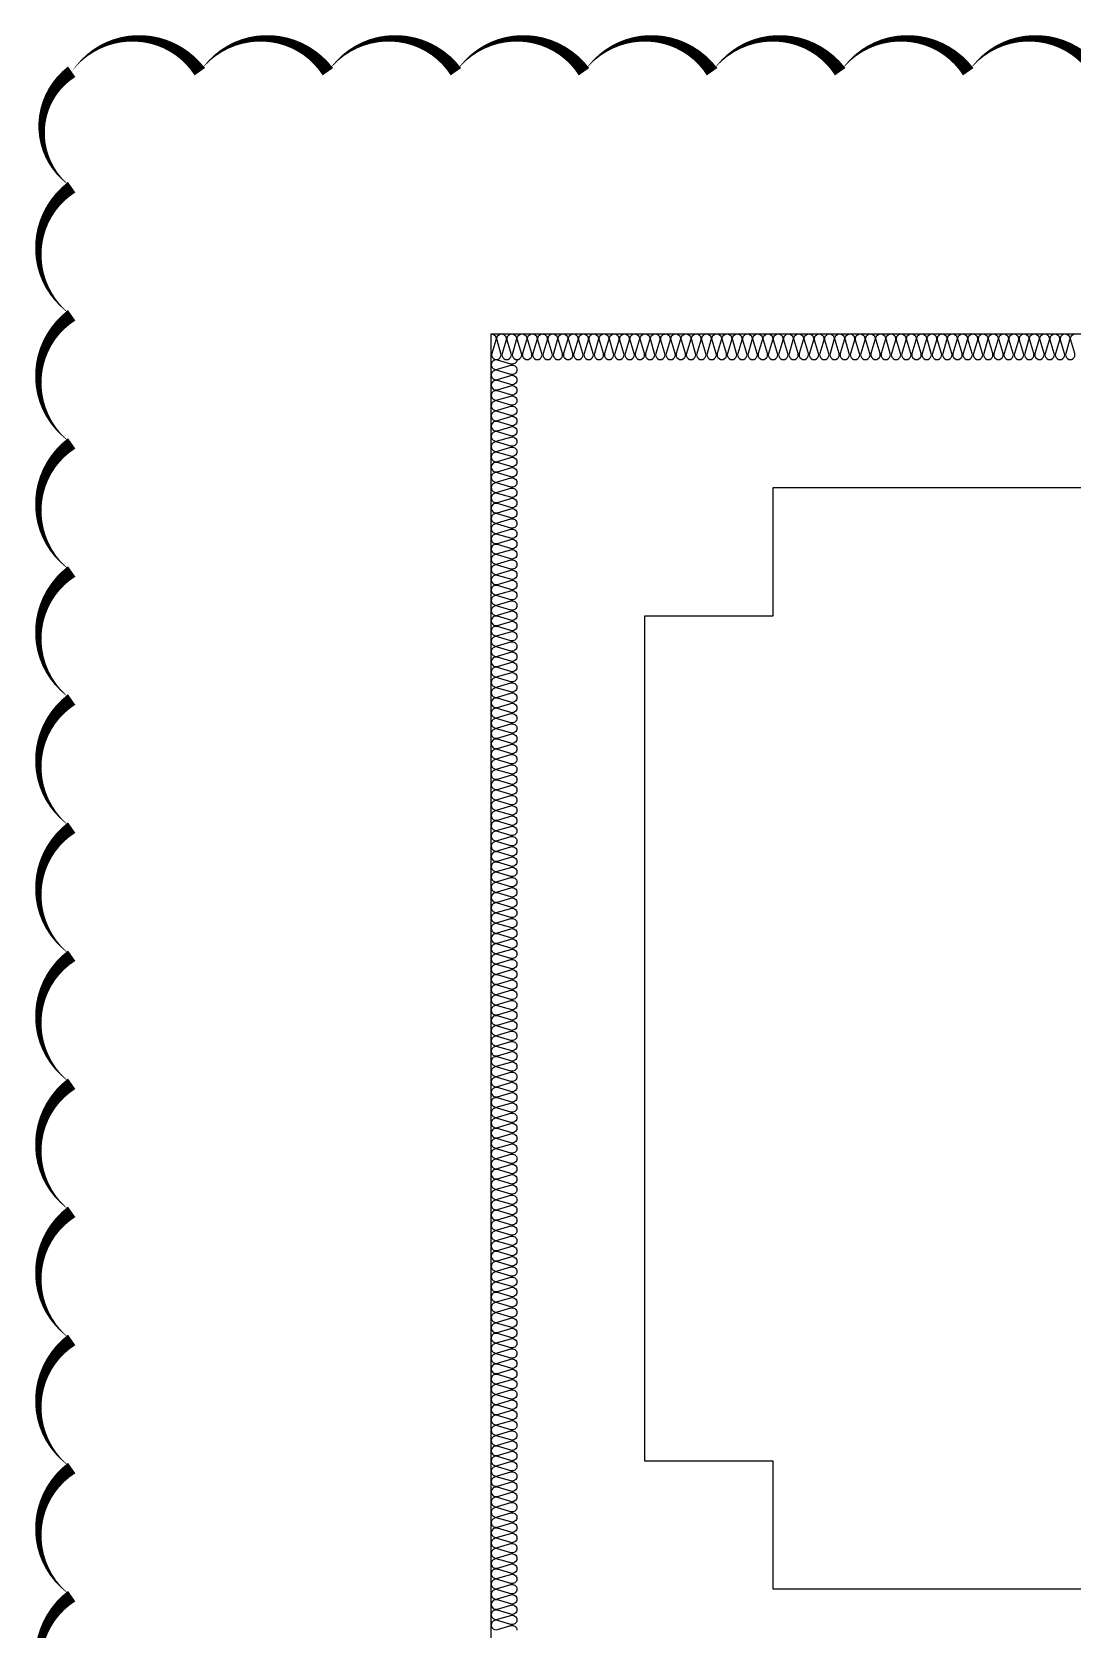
# Model space of a CAD drawing. Header units: millimetres. Extents: x 87841 to 185159, y 39599 to 152003.
# Drawn here: x 90260 to 94321, y 144049 to 150284 of the extents above; entities that cross this region are included whole.
import ezdxf

# ---------------------------------------------------------------- set-up
doc = ezdxf.new("R2010")
doc.units = ezdxf.units.MM
doc.header["$LTSCALE"] = 300
doc.layers.add('ISL', color=251, linetype='Continuous')
doc.layers.add('트랜치', color=8, linetype='Continuous')
doc.layers.add('NOPLOT', color=191, linetype='Continuous', plot=False)

msp = doc.modelspace()

# ---------------------------------------------------------------- linework, layer by layer
at = {"layer": 'ISL', "elevation": 0}
msp.add_lwpolyline([(92053.6, 149105), (98813.6, 149105), (98813.6, 140545), (92053.6, 140545)], close=True, dxfattribs=at)
for points in [[(92053.6, 149105, -0.509267), (92071.3, 149080.8), (92055.9, 149029.3, 1.372593), (92091.3, 149029.3), (92075.9, 149080.8, -0.509267), (92093.6, 149105, -0.509267), (92111.3, 149080.8), (92095.9, 149029.3, 1.372593), (92131.3, 149029.3), (92115.9, 149080.8, -0.509267), (92133.6, 149105, -0.509267), (92151.3, 149080.8), (92135.9, 149029.3, 1.372593), (92171.3, 149029.3), (92155.9, 149080.8, -0.509267), (92173.6, 149105, -0.509267), (92191.3, 149080.8), (92175.9, 149029.3, 1.372593), (92211.3, 149029.3), (92195.9, 149080.8, -0.509267), (92213.6, 149105, -0.509267), (92231.3, 149080.8), (92215.9, 149029.3, 1.372593), (92251.3, 149029.3), (92235.9, 149080.8, -0.509267), (92253.6, 149105, -0.509267), (92271.3, 149080.8), (92255.9, 149029.3, 1.372593), (92291.3, 149029.3), (92275.9, 149080.8, -0.509267), (92293.6, 149105, -0.509267), (92311.3, 149080.8), (92295.9, 149029.3, 1.372593), (92331.3, 149029.3), (92315.9, 149080.8, -0.509267), (92333.6, 149105, -0.509267), (92351.3, 149080.8), (92335.9, 149029.3, 1.372593), (92371.3, 149029.3), (92355.9, 149080.8, -0.509267), (92373.6, 149105, -0.509267), (92391.3, 149080.8), (92375.9, 149029.3, 1.372593), (92411.3, 149029.3), (92395.9, 149080.8, -0.509267), (92413.6, 149105, -0.509267), (92431.3, 149080.8), (92415.9, 149029.3, 1.372593), (92451.3, 149029.3), (92435.9, 149080.8, -0.509267), (92453.6, 149105, -0.509267), (92471.3, 149080.8), (92455.9, 149029.3, 1.372593), (92491.3, 149029.3), (92475.9, 149080.8, -0.509267), (92493.6, 149105, -0.509267), (92511.3, 149080.8), (92495.9, 149029.3, 1.372593), (92531.3, 149029.3), (92515.9, 149080.8, -0.509267), (92533.6, 149105, -0.509267), (92551.3, 149080.8), (92535.9, 149029.3, 1.372593), (92571.3, 149029.3), (92555.9, 149080.8, -0.509267), (92573.6, 149105, -0.509267), (92591.3, 149080.8), (92575.9, 149029.3, 1.372593), (92611.3, 149029.3), (92595.9, 149080.8, -0.509267), (92613.6, 149105, -0.509267), (92631.3, 149080.8), (92615.9, 149029.3, 1.372593), (92651.3, 149029.3), (92635.9, 149080.8, -0.509267), (92653.6, 149105, -0.509267), (92671.3, 149080.8), (92655.9, 149029.3, 1.372593), (92691.3, 149029.3), (92675.9, 149080.8, -0.509267), (92693.6, 149105, -0.509267), (92711.3, 149080.8), (92695.9, 149029.3, 1.372593), (92731.3, 149029.3), (92715.9, 149080.8, -0.509267), (92733.6, 149105, -0.509267), (92751.3, 149080.8), (92735.9, 149029.3, 1.372593), (92771.3, 149029.3), (92755.9, 149080.8, -0.509267), (92773.6, 149105, -0.509267), (92791.3, 149080.8), (92775.9, 149029.3, 1.372593), (92811.3, 149029.3), (92795.9, 149080.8, -0.509267), (92813.6, 149105, -0.509267), (92831.3, 149080.8), (92815.9, 149029.3, 1.372593), (92851.3, 149029.3), (92835.9, 149080.8, -0.509267), (92853.6, 149105, -0.509267), (92871.3, 149080.8), (92855.9, 149029.3, 1.372593), (92891.3, 149029.3), (92875.9, 149080.8, -0.509267), (92893.6, 149105, -0.509267), (92911.3, 149080.8), (92895.9, 149029.3, 1.372593), (92931.3, 149029.3), (92915.9, 149080.8, -0.509267), (92933.6, 149105, -0.509267), (92951.3, 149080.8), (92935.9, 149029.3, 1.372593), (92971.3, 149029.3), (92955.9, 149080.8, -0.509267), (92973.6, 149105, -0.509267), (92991.3, 149080.8), (92975.9, 149029.3, 1.372593), (93011.3, 149029.3), (92995.9, 149080.8, -0.509267), (93013.6, 149105, -0.509267), (93031.3, 149080.8), (93015.9, 149029.3, 1.372593), (93051.3, 149029.3), (93035.9, 149080.8, -0.509267), (93053.6, 149105, -0.509267), (93071.3, 149080.8), (93055.9, 149029.3, 1.372593), (93091.3, 149029.3), (93075.9, 149080.8, -0.509267), (93093.6, 149105, -0.509267), (93111.3, 149080.8), (93095.9, 149029.3, 1.372593), (93131.3, 149029.3), (93115.9, 149080.8, -0.509267), (93133.6, 149105, -0.509267), (93151.3, 149080.8), (93135.9, 149029.3, 1.372593), (93171.3, 149029.3), (93155.9, 149080.8, -0.509267), (93173.6, 149105, -0.509267), (93191.3, 149080.8), (93175.9, 149029.3, 1.372593), (93211.3, 149029.3), (93195.9, 149080.8, -0.509267), (93213.6, 149105, -0.509267), (93231.3, 149080.8), (93215.9, 149029.3, 1.372593), (93251.3, 149029.3), (93235.9, 149080.8, -0.509267), (93253.6, 149105, -0.509267), (93271.3, 149080.8), (93255.9, 149029.3, 1.372593), (93291.3, 149029.3), (93275.9, 149080.8, -0.509267), (93293.6, 149105, -0.509267), (93311.3, 149080.8), (93295.9, 149029.3, 1.372593), (93331.3, 149029.3), (93315.9, 149080.8, -0.509267), (93333.6, 149105, -0.509267), (93351.3, 149080.8), (93335.9, 149029.3, 1.372593), (93371.3, 149029.3), (93355.9, 149080.8, -0.509267), (93373.6, 149105, -0.509267), (93391.3, 149080.8), (93375.9, 149029.3, 1.372593), (93411.3, 149029.3), (93395.9, 149080.8, -0.509267), (93413.6, 149105, -0.509267), (93431.3, 149080.8), (93415.9, 149029.3, 1.372593), (93451.3, 149029.3), (93435.9, 149080.8, -0.509267), (93453.6, 149105, -0.509267), (93471.3, 149080.8), (93455.9, 149029.3, 1.372593), (93491.3, 149029.3), (93475.9, 149080.8, -0.509267), (93493.6, 149105, -0.509267), (93511.3, 149080.8), (93495.9, 149029.3, 1.372593), (93531.3, 149029.3), (93515.9, 149080.8, -0.509267), (93533.6, 149105, -0.509267), (93551.3, 149080.8), (93535.9, 149029.3, 1.372593), (93571.3, 149029.3), (93555.9, 149080.8, -0.509267), (93573.6, 149105, -0.509267), (93591.3, 149080.8), (93575.9, 149029.3, 1.372593), (93611.3, 149029.3), (93595.9, 149080.8, -0.509267), (93613.6, 149105, -0.509267), (93631.3, 149080.8), (93615.9, 149029.3, 1.372593), (93651.3, 149029.3), (93635.9, 149080.8, -0.509267), (93653.6, 149105, -0.509267), (93671.3, 149080.8), (93655.9, 149029.3, 1.372593), (93691.3, 149029.3), (93675.9, 149080.8, -0.509267), (93693.6, 149105, -0.509267), (93711.3, 149080.8), (93695.9, 149029.3, 1.372593), (93731.3, 149029.3), (93715.9, 149080.8, -0.509267), (93733.6, 149105, -0.509267), (93751.3, 149080.8), (93735.9, 149029.3, 1.372593), (93771.3, 149029.3), (93755.9, 149080.8, -0.509267), (93773.6, 149105, -0.509267), (93791.3, 149080.8), (93775.9, 149029.3, 1.372593), (93811.3, 149029.3), (93795.9, 149080.8, -0.509267), (93813.6, 149105, -0.509267), (93831.3, 149080.8), (93815.9, 149029.3, 1.372593), (93851.3, 149029.3), (93835.9, 149080.8, -0.509267), (93853.6, 149105, -0.509267), (93871.3, 149080.8), (93855.9, 149029.3, 1.372593), (93891.3, 149029.3), (93875.9, 149080.8, -0.509267), (93893.6, 149105, -0.509267), (93911.3, 149080.8), (93895.9, 149029.3, 1.372593), (93931.3, 149029.3), (93915.9, 149080.8, -0.509267), (93933.6, 149105, -0.509267), (93951.3, 149080.8), (93935.9, 149029.3, 1.372593), (93971.3, 149029.3), (93955.9, 149080.8, -0.509267), (93973.6, 149105, -0.509267), (93991.3, 149080.8), (93975.9, 149029.3, 1.372593), (94011.3, 149029.3), (93995.9, 149080.8, -0.509267), (94013.6, 149105, -0.509267), (94031.3, 149080.8), (94015.9, 149029.3, 1.372593), (94051.3, 149029.3), (94035.9, 149080.8, -0.509267), (94053.6, 149105, -0.509267), (94071.3, 149080.8), (94055.9, 149029.3, 1.372593), (94091.3, 149029.3), (94075.9, 149080.8, -0.509267), (94093.6, 149105, -0.509267), (94111.3, 149080.8), (94095.9, 149029.3, 1.372593), (94131.3, 149029.3), (94115.9, 149080.8, -0.509267), (94133.6, 149105, -0.509267), (94151.3, 149080.8), (94135.9, 149029.3, 1.372593), (94171.3, 149029.3), (94155.9, 149080.8, -0.509267), (94173.6, 149105, -0.509267), (94191.3, 149080.8), (94175.9, 149029.3, 1.372593), (94211.3, 149029.3), (94195.9, 149080.8, -0.509267), (94213.6, 149105, -0.509267), (94231.3, 149080.8), (94215.9, 149029.3, 1.372593), (94251.3, 149029.3), (94235.9, 149080.8, -0.509267), (94253.6, 149105, -0.509267), (94271.3, 149080.8), (94255.9, 149029.3, 1.372593), (94291.3, 149029.3), (94275.9, 149080.8, -0.509267), (94293.6, 149105, -0.509267), (94311.3, 149080.8), (94295.9, 149029.3, 1.372593), (94331.3, 149029.3), (94315.9, 149080.8, -0.509267), (94333.6, 149105, -0.509267)], [(92153.6, 149005, -0.509267), (92129.3, 148987.3), (92077.8, 149002.7, 1.372593), (92077.8, 148967.3), (92129.3, 148982.7, -0.509267), (92153.6, 148965, -0.509267), (92129.3, 148947.3), (92077.8, 148962.7, 1.372593), (92077.8, 148927.3), (92129.3, 148942.7, -0.509267), (92153.6, 148925, -0.509267), (92129.3, 148907.3), (92077.8, 148922.7, 1.372593), (92077.8, 148887.3), (92129.3, 148902.7, -0.509267), (92153.6, 148885, -0.509267), (92129.3, 148867.3), (92077.8, 148882.7, 1.372593), (92077.8, 148847.3), (92129.3, 148862.7, -0.509267), (92153.6, 148845, -0.509267), (92129.3, 148827.3), (92077.8, 148842.7, 1.372593), (92077.8, 148807.3), (92129.3, 148822.7, -0.509267), (92153.6, 148805, -0.509267), (92129.3, 148787.3), (92077.8, 148802.7, 1.372593), (92077.8, 148767.3), (92129.3, 148782.7, -0.509267), (92153.6, 148765, -0.509267), (92129.3, 148747.3), (92077.8, 148762.7, 1.372593), (92077.8, 148727.3), (92129.3, 148742.7, -0.509267), (92153.6, 148725, -0.509267), (92129.3, 148707.3), (92077.8, 148722.7, 1.372593), (92077.8, 148687.3), (92129.3, 148702.7, -0.509267), (92153.6, 148685, -0.509267), (92129.3, 148667.3), (92077.8, 148682.7, 1.372593), (92077.8, 148647.3), (92129.3, 148662.7, -0.509267), (92153.6, 148645, -0.509267), (92129.3, 148627.3), (92077.8, 148642.7, 1.372593), (92077.8, 148607.3), (92129.3, 148622.7, -0.509267), (92153.6, 148605, -0.509267), (92129.3, 148587.3), (92077.8, 148602.7, 1.372593), (92077.8, 148567.3), (92129.3, 148582.7, -0.509267), (92153.6, 148565, -0.509267), (92129.3, 148547.3), (92077.8, 148562.7, 1.372593), (92077.8, 148527.3), (92129.3, 148542.7, -0.509267), (92153.6, 148525, -0.509267), (92129.3, 148507.3), (92077.8, 148522.7, 1.372593), (92077.8, 148487.3), (92129.3, 148502.7, -0.509267), (92153.6, 148485, -0.509267), (92129.3, 148467.3), (92077.8, 148482.7, 1.372593), (92077.8, 148447.3), (92129.3, 148462.7, -0.509267), (92153.6, 148445, -0.509267), (92129.3, 148427.3), (92077.8, 148442.7, 1.372593), (92077.8, 148407.3), (92129.3, 148422.7, -0.509267), (92153.6, 148405, -0.509267), (92129.3, 148387.3), (92077.8, 148402.7, 1.372593), (92077.8, 148367.3), (92129.3, 148382.7, -0.509267), (92153.6, 148365, -0.509267), (92129.3, 148347.3), (92077.8, 148362.7, 1.372593), (92077.8, 148327.3), (92129.3, 148342.7, -0.509267), (92153.6, 148325, -0.509267), (92129.3, 148307.3), (92077.8, 148322.7, 1.372593), (92077.8, 148287.3), (92129.3, 148302.7, -0.509267), (92153.6, 148285, -0.509267), (92129.3, 148267.3), (92077.8, 148282.7, 1.372593), (92077.8, 148247.3), (92129.3, 148262.7, -0.509267), (92153.6, 148245, -0.509267), (92129.3, 148227.3), (92077.8, 148242.7, 1.372593), (92077.8, 148207.3), (92129.3, 148222.7, -0.509267), (92153.6, 148205, -0.509267), (92129.3, 148187.3), (92077.8, 148202.7, 1.372593), (92077.8, 148167.3), (92129.3, 148182.7, -0.509267), (92153.6, 148165, -0.509267), (92129.3, 148147.3), (92077.8, 148162.7, 1.372593), (92077.8, 148127.3), (92129.3, 148142.7, -0.509267), (92153.6, 148125, -0.509267), (92129.3, 148107.3), (92077.8, 148122.7, 1.372593), (92077.8, 148087.3), (92129.3, 148102.7, -0.509267), (92153.6, 148085, -0.509267), (92129.3, 148067.3), (92077.8, 148082.7, 1.372593), (92077.8, 148047.3), (92129.3, 148062.7, -0.509267), (92153.6, 148045, -0.509267), (92129.3, 148027.3), (92077.8, 148042.7, 1.372593), (92077.8, 148007.3), (92129.3, 148022.7, -0.509267), (92153.6, 148005, -0.509267), (92129.3, 147987.3), (92077.8, 148002.7, 1.372593), (92077.8, 147967.3), (92129.3, 147982.7, -0.509267), (92153.6, 147965, -0.509267), (92129.3, 147947.3), (92077.8, 147962.7, 1.372593), (92077.8, 147927.3), (92129.3, 147942.7, -0.509267), (92153.6, 147925, -0.509267), (92129.3, 147907.3), (92077.8, 147922.7, 1.372593), (92077.8, 147887.3), (92129.3, 147902.7, -0.509267), (92153.6, 147885, -0.509267), (92129.3, 147867.3), (92077.8, 147882.7, 1.372593), (92077.8, 147847.3), (92129.3, 147862.7, -0.509267), (92153.6, 147845, -0.509267), (92129.3, 147827.3), (92077.8, 147842.7, 1.372593), (92077.8, 147807.3), (92129.3, 147822.7, -0.509267), (92153.6, 147805, -0.509267), (92129.3, 147787.3), (92077.8, 147802.7, 1.372593), (92077.8, 147767.3), (92129.3, 147782.7, -0.509267), (92153.6, 147765, -0.509267), (92129.3, 147747.3), (92077.8, 147762.7, 1.372593), (92077.8, 147727.3), (92129.3, 147742.7, -0.509267), (92153.6, 147725, -0.509267), (92129.3, 147707.3), (92077.8, 147722.7, 1.372593), (92077.8, 147687.3), (92129.3, 147702.7, -0.509267), (92153.6, 147685, -0.509267), (92129.3, 147667.3), (92077.8, 147682.7, 1.372593), (92077.8, 147647.3), (92129.3, 147662.7, -0.509267), (92153.6, 147645, -0.509267), (92129.3, 147627.3), (92077.8, 147642.7, 1.372593), (92077.8, 147607.3), (92129.3, 147622.7, -0.509267), (92153.6, 147605, -0.509267), (92129.3, 147587.3), (92077.8, 147602.7, 1.372593), (92077.8, 147567.3), (92129.3, 147582.7, -0.509267), (92153.6, 147565, -0.509267), (92129.3, 147547.3), (92077.8, 147562.7, 1.372593), (92077.8, 147527.3), (92129.3, 147542.7, -0.509267), (92153.6, 147525, -0.509267), (92129.3, 147507.3), (92077.8, 147522.7, 1.372593), (92077.8, 147487.3), (92129.3, 147502.7, -0.509267), (92153.6, 147485, -0.509267), (92129.3, 147467.3), (92077.8, 147482.7, 1.372593), (92077.8, 147447.3), (92129.3, 147462.7, -0.509267), (92153.6, 147445, -0.509267), (92129.3, 147427.3), (92077.8, 147442.7, 1.372593), (92077.8, 147407.3), (92129.3, 147422.7, -0.509267), (92153.6, 147405, -0.509267), (92129.3, 147387.3), (92077.8, 147402.7, 1.372593), (92077.8, 147367.3), (92129.3, 147382.7, -0.509267), (92153.6, 147365, -0.509267), (92129.3, 147347.3), (92077.8, 147362.7, 1.372593), (92077.8, 147327.3), (92129.3, 147342.7, -0.509267), (92153.6, 147325, -0.509267), (92129.3, 147307.3), (92077.8, 147322.7, 1.372593), (92077.8, 147287.3), (92129.3, 147302.7, -0.509267), (92153.6, 147285, -0.509267), (92129.3, 147267.3), (92077.8, 147282.7, 1.372593), (92077.8, 147247.3), (92129.3, 147262.7, -0.509267), (92153.6, 147245, -0.509267), (92129.3, 147227.3), (92077.8, 147242.7, 1.372593), (92077.8, 147207.3), (92129.3, 147222.7, -0.509267), (92153.6, 147205, -0.509267), (92129.3, 147187.3), (92077.8, 147202.7, 1.372593), (92077.8, 147167.3), (92129.3, 147182.7, -0.509267), (92153.6, 147165, -0.509267), (92129.3, 147147.3), (92077.8, 147162.7, 1.372593), (92077.8, 147127.3), (92129.3, 147142.7, -0.509267), (92153.6, 147125, -0.509267), (92129.3, 147107.3), (92077.8, 147122.7, 1.372593), (92077.8, 147087.3), (92129.3, 147102.7, -0.509267), (92153.6, 147085, -0.509267), (92129.3, 147067.3), (92077.8, 147082.7, 1.372593), (92077.8, 147047.3), (92129.3, 147062.7, -0.509267), (92153.6, 147045, -0.509267), (92129.3, 147027.3), (92077.8, 147042.7, 1.372593), (92077.8, 147007.3), (92129.3, 147022.7, -0.509267), (92153.6, 147005, -0.509267), (92129.3, 146987.3), (92077.8, 147002.7, 1.372593), (92077.8, 146967.3), (92129.3, 146982.7, -0.509267), (92153.6, 146965, -0.509267), (92129.3, 146947.3), (92077.8, 146962.7, 1.372593), (92077.8, 146927.3), (92129.3, 146942.7, -0.509267), (92153.6, 146925, -0.509267), (92129.3, 146907.3), (92077.8, 146922.7, 1.372593), (92077.8, 146887.3), (92129.3, 146902.7, -0.509267), (92153.6, 146885, -0.509267), (92129.3, 146867.3), (92077.8, 146882.7, 1.372593), (92077.8, 146847.3), (92129.3, 146862.7, -0.509267), (92153.6, 146845, -0.509267), (92129.3, 146827.3), (92077.8, 146842.7, 1.372593), (92077.8, 146807.3), (92129.3, 146822.7, -0.509267), (92153.6, 146805, -0.509267), (92129.3, 146787.3), (92077.8, 146802.7, 1.372593), (92077.8, 146767.3), (92129.3, 146782.7, -0.509267), (92153.6, 146765, -0.509267), (92129.3, 146747.3), (92077.8, 146762.7, 1.372593), (92077.8, 146727.3), (92129.3, 146742.7, -0.509267), (92153.6, 146725, -0.509267), (92129.3, 146707.3), (92077.8, 146722.7, 1.372593), (92077.8, 146687.3), (92129.3, 146702.7, -0.509267), (92153.6, 146685, -0.509267), (92129.3, 146667.3), (92077.8, 146682.7, 1.372593), (92077.8, 146647.3), (92129.3, 146662.7, -0.509267), (92153.6, 146645, -0.509267), (92129.3, 146627.3), (92077.8, 146642.7, 1.372593), (92077.8, 146607.3), (92129.3, 146622.7, -0.509267), (92153.6, 146605, -0.509267), (92129.3, 146587.3), (92077.8, 146602.7, 1.372593), (92077.8, 146567.3), (92129.3, 146582.7, -0.509267), (92153.6, 146565, -0.509267), (92129.3, 146547.3), (92077.8, 146562.7, 1.372593), (92077.8, 146527.3), (92129.3, 146542.7, -0.509267), (92153.6, 146525, -0.509267), (92129.3, 146507.3), (92077.8, 146522.7, 1.372593), (92077.8, 146487.3), (92129.3, 146502.7, -0.509267), (92153.6, 146485, -0.509267), (92129.3, 146467.3), (92077.8, 146482.7, 1.372593), (92077.8, 146447.3), (92129.3, 146462.7, -0.509267), (92153.6, 146445, -0.509267), (92129.3, 146427.3), (92077.8, 146442.7, 1.372593), (92077.8, 146407.3), (92129.3, 146422.7, -0.509267), (92153.6, 146405, -0.509267), (92129.3, 146387.3), (92077.8, 146402.7, 1.372593), (92077.8, 146367.3), (92129.3, 146382.7, -0.509267), (92153.6, 146365, -0.509267), (92129.3, 146347.3), (92077.8, 146362.7, 1.372593), (92077.8, 146327.3), (92129.3, 146342.7, -0.509267), (92153.6, 146325, -0.509267), (92129.3, 146307.3), (92077.8, 146322.7, 1.372593), (92077.8, 146287.3), (92129.3, 146302.7, -0.509267), (92153.6, 146285, -0.509267), (92129.3, 146267.3), (92077.8, 146282.7, 1.372593), (92077.8, 146247.3), (92129.3, 146262.7, -0.509267), (92153.6, 146245, -0.509267), (92129.3, 146227.3), (92077.8, 146242.7, 1.372593), (92077.8, 146207.3), (92129.3, 146222.7, -0.509267), (92153.6, 146205, -0.509267), (92129.3, 146187.3), (92077.8, 146202.7, 1.372593), (92077.8, 146167.3), (92129.3, 146182.7, -0.509267), (92153.6, 146165, -0.509267), (92129.3, 146147.3), (92077.8, 146162.7, 1.372593), (92077.8, 146127.3), (92129.3, 146142.7, -0.509267), (92153.6, 146125, -0.509267), (92129.3, 146107.3), (92077.8, 146122.7, 1.372593), (92077.8, 146087.3), (92129.3, 146102.7, -0.509267), (92153.6, 146085, -0.509267), (92129.3, 146067.3), (92077.8, 146082.7, 1.372593), (92077.8, 146047.3), (92129.3, 146062.7, -0.509267), (92153.6, 146045, -0.509267), (92129.3, 146027.3), (92077.8, 146042.7, 1.372593), (92077.8, 146007.3), (92129.3, 146022.7, -0.509267), (92153.6, 146005, -0.509267), (92129.3, 145987.3), (92077.8, 146002.7, 1.372593), (92077.8, 145967.3), (92129.3, 145982.7, -0.509267), (92153.6, 145965, -0.509267), (92129.3, 145947.3), (92077.8, 145962.7, 1.372593), (92077.8, 145927.3), (92129.3, 145942.7, -0.509267), (92153.6, 145925, -0.509267), (92129.3, 145907.3), (92077.8, 145922.7, 1.372593), (92077.8, 145887.3), (92129.3, 145902.7, -0.509267), (92153.6, 145885, -0.509267), (92129.3, 145867.3), (92077.8, 145882.7, 1.372593), (92077.8, 145847.3), (92129.3, 145862.7, -0.509267), (92153.6, 145845, -0.509267), (92129.3, 145827.3), (92077.8, 145842.7, 1.372593), (92077.8, 145807.3), (92129.3, 145822.7, -0.509267), (92153.6, 145805, -0.509267), (92129.3, 145787.3), (92077.8, 145802.7, 1.372593), (92077.8, 145767.3), (92129.3, 145782.7, -0.509267), (92153.6, 145765, -0.509267), (92129.3, 145747.3), (92077.8, 145762.7, 1.372593), (92077.8, 145727.3), (92129.3, 145742.7, -0.509267), (92153.6, 145725, -0.509267), (92129.3, 145707.3), (92077.8, 145722.7, 1.372593), (92077.8, 145687.3), (92129.3, 145702.7, -0.509267), (92153.6, 145685, -0.509267), (92129.3, 145667.3), (92077.8, 145682.7, 1.372593), (92077.8, 145647.3), (92129.3, 145662.7, -0.509267), (92153.6, 145645, -0.509267), (92129.3, 145627.3), (92077.8, 145642.7, 1.372593), (92077.8, 145607.3), (92129.3, 145622.7, -0.509267), (92153.6, 145605, -0.509267), (92129.3, 145587.3), (92077.8, 145602.7, 1.372593), (92077.8, 145567.3), (92129.3, 145582.7, -0.509267), (92153.6, 145565, -0.509267), (92129.3, 145547.3), (92077.8, 145562.7, 1.372593), (92077.8, 145527.3), (92129.3, 145542.7, -0.509267), (92153.6, 145525, -0.509267), (92129.3, 145507.3), (92077.8, 145522.7, 1.372593), (92077.8, 145487.3), (92129.3, 145502.7, -0.509267), (92153.6, 145485, -0.509267), (92129.3, 145467.3), (92077.8, 145482.7, 1.372593), (92077.8, 145447.3), (92129.3, 145462.7, -0.509267), (92153.6, 145445, -0.509267), (92129.3, 145427.3), (92077.8, 145442.7, 1.372593), (92077.8, 145407.3), (92129.3, 145422.7, -0.509267), (92153.6, 145405, -0.509267), (92129.3, 145387.3), (92077.8, 145402.7, 1.372593), (92077.8, 145367.3), (92129.3, 145382.7, -0.509267), (92153.6, 145365, -0.509267), (92129.3, 145347.3), (92077.8, 145362.7, 1.372593), (92077.8, 145327.3), (92129.3, 145342.7, -0.509267), (92153.6, 145325, -0.509267), (92129.3, 145307.3), (92077.8, 145322.7, 1.372593), (92077.8, 145287.3), (92129.3, 145302.7, -0.509267), (92153.6, 145285, -0.509267), (92129.3, 145267.3), (92077.8, 145282.7, 1.372593), (92077.8, 145247.3), (92129.3, 145262.7, -0.509267), (92153.6, 145245, -0.509267), (92129.3, 145227.3), (92077.8, 145242.7, 1.372593), (92077.8, 145207.3), (92129.3, 145222.7, -0.509267), (92153.6, 145205, -0.509267), (92129.3, 145187.3), (92077.8, 145202.7, 1.372593), (92077.8, 145167.3), (92129.3, 145182.7, -0.509267), (92153.6, 145165, -0.509267), (92129.3, 145147.3), (92077.8, 145162.7, 1.372593), (92077.8, 145127.3), (92129.3, 145142.7, -0.509267), (92153.6, 145125, -0.509267), (92129.3, 145107.3), (92077.8, 145122.7, 1.372593), (92077.8, 145087.3), (92129.3, 145102.7, -0.509267), (92153.6, 145085, -0.509267), (92129.3, 145067.3), (92077.8, 145082.7, 1.372593), (92077.8, 145047.3), (92129.3, 145062.7, -0.509267), (92153.6, 145045, -0.509267), (92129.3, 145027.3), (92077.8, 145042.7, 1.372593), (92077.8, 145007.3), (92129.3, 145022.7, -0.509267), (92153.6, 145005, -0.509267), (92129.3, 144987.3), (92077.8, 145002.7, 1.372593), (92077.8, 144967.3), (92129.3, 144982.7, -0.509267), (92153.6, 144965, -0.509267), (92129.3, 144947.3), (92077.8, 144962.7, 1.372593), (92077.8, 144927.3), (92129.3, 144942.7, -0.509267), (92153.6, 144925, -0.509267), (92129.3, 144907.3), (92077.8, 144922.7, 1.372593), (92077.8, 144887.3), (92129.3, 144902.7, -0.509267), (92153.6, 144885, -0.509267), (92129.3, 144867.3), (92077.8, 144882.7, 1.372593), (92077.8, 144847.3), (92129.3, 144862.7, -0.509267), (92153.6, 144845, -0.509267), (92129.3, 144827.3), (92077.8, 144842.7, 1.372593), (92077.8, 144807.3), (92129.3, 144822.7, -0.509267), (92153.6, 144805, -0.509267), (92129.3, 144787.3), (92077.8, 144802.7, 1.372593), (92077.8, 144767.3), (92129.3, 144782.7, -0.509267), (92153.6, 144765, -0.509267), (92129.3, 144747.3), (92077.8, 144762.7, 1.372593), (92077.8, 144727.3), (92129.3, 144742.7, -0.509267), (92153.6, 144725, -0.509267), (92129.3, 144707.3), (92077.8, 144722.7, 1.372593), (92077.8, 144687.3), (92129.3, 144702.7, -0.509267), (92153.6, 144685, -0.509267), (92129.3, 144667.3), (92077.8, 144682.7, 1.372593), (92077.8, 144647.3), (92129.3, 144662.7, -0.509267), (92153.6, 144645, -0.509267), (92129.3, 144627.3), (92077.8, 144642.7, 1.372593), (92077.8, 144607.3), (92129.3, 144622.7, -0.509267), (92153.6, 144605, -0.509267), (92129.3, 144587.3), (92077.8, 144602.7, 1.372593), (92077.8, 144567.3), (92129.3, 144582.7, -0.509267), (92153.6, 144565, -0.509267), (92129.3, 144547.3), (92077.8, 144562.7, 1.372593), (92077.8, 144527.3), (92129.3, 144542.7, -0.509267), (92153.6, 144525, -0.509267), (92129.3, 144507.3), (92077.8, 144522.7, 1.372593), (92077.8, 144487.3), (92129.3, 144502.7, -0.509267), (92153.6, 144485, -0.509267), (92129.3, 144467.3), (92077.8, 144482.7, 1.372593), (92077.8, 144447.3), (92129.3, 144462.7, -0.509267), (92153.6, 144445, -0.509267), (92129.3, 144427.3), (92077.8, 144442.7, 1.372593), (92077.8, 144407.3), (92129.3, 144422.7, -0.509267), (92153.6, 144405, -0.509267), (92129.3, 144387.3), (92077.8, 144402.7, 1.372593), (92077.8, 144367.3), (92129.3, 144382.7, -0.509267), (92153.6, 144365, -0.509267), (92129.3, 144347.3), (92077.8, 144362.7, 1.372593), (92077.8, 144327.3), (92129.3, 144342.7, -0.509267), (92153.6, 144325, -0.509267), (92129.3, 144307.3), (92077.8, 144322.7, 1.372593), (92077.8, 144287.3), (92129.3, 144302.7, -0.509267), (92153.6, 144285, -0.509267), (92129.3, 144267.3), (92077.8, 144282.7, 1.372593), (92077.8, 144247.3), (92129.3, 144262.7, -0.509267), (92153.6, 144245, -0.509267), (92129.3, 144227.3), (92077.8, 144242.7, 1.372593), (92077.8, 144207.3), (92129.3, 144222.7, -0.509267), (92153.6, 144205, -0.509267), (92129.3, 144187.3), (92077.8, 144202.7, 1.372593), (92077.8, 144167.3), (92129.3, 144182.7, -0.509267), (92153.6, 144165, -0.509267), (92129.3, 144147.3), (92077.8, 144162.7, 1.372593), (92077.8, 144127.3), (92129.3, 144142.7, -0.509267), (92153.6, 144125, -0.509267), (92129.3, 144107.3), (92077.8, 144122.7, 1.372593), (92077.8, 144087.3), (92129.3, 144102.7, -0.509267), (92153.6, 144085, -0.509267), (92129.3, 144067.3), (92077.8, 144082.7, 1.372593), (92077.8, 144047.3), (92129.3, 144062.7, -0.509267), (92153.6, 144045, -0.509267)]]:
    msp.add_lwpolyline(points, format="xyb", dxfattribs=at)
at = {"layer": 'NOPLOT'}
msp.add_lwpolyline([(90415.6, 143677.9, 0, 50, -0.520567), (90415.6, 144177.9, 0, 50, -0.520567), (90415.6, 144677.9, 0, 50, -0.520567), (90415.6, 145177.9, 0, 50, -0.520567), (90415.6, 145677.9, 0, 50, -0.520567), (90415.6, 146177.9, 0, 50, -0.520567), (90415.6, 146677.9, 0, 50, -0.520567), (90415.6, 147177.9, 0, 50, -0.520567), (90415.6, 147677.9, 0, 50, -0.520567), (90415.6, 148177.9, 0, 50, -0.520567), (90415.6, 148677.9, 0, 50, -0.520567), (90415.6, 149177.9, 0, 50, -0.520567), (90415.6, 149677.9, 0, 50, -0.520567), (90415.6, 150128.7, 0, 50, -0.520567), (90915.6, 150128.7, 0, 50, -0.520567), (91415.6, 150128.7, 0, 50, -0.520567), (91915.6, 150128.7, 0, 50, -0.520567), (92415.6, 150128.7, 0, 50, -0.520567), (92915.6, 150128.7, 0, 50, -0.520567), (93415.6, 150128.7, 0, 50, -0.520567), (93915.6, 150128.7, 0, 50, -0.520567), (94415.6, 150128.7, 0, 50, -0.520567)], format="xyseb", dxfattribs=at)
at = {"layer": '트랜치', "elevation": 0}
msp.add_lwpolyline([(98024.9, 146505), (98253.6, 146505), (98253.6, 144205), (93153.6, 144205), (93153.6, 144705), (92653.6, 144705), (92653.6, 148005), (93153.6, 148005), (93153.6, 148505), (98253.6, 148505), (98253.6, 146705), (98024.9, 146705)], dxfattribs=at)

doc.saveas('drawing.dxf')
